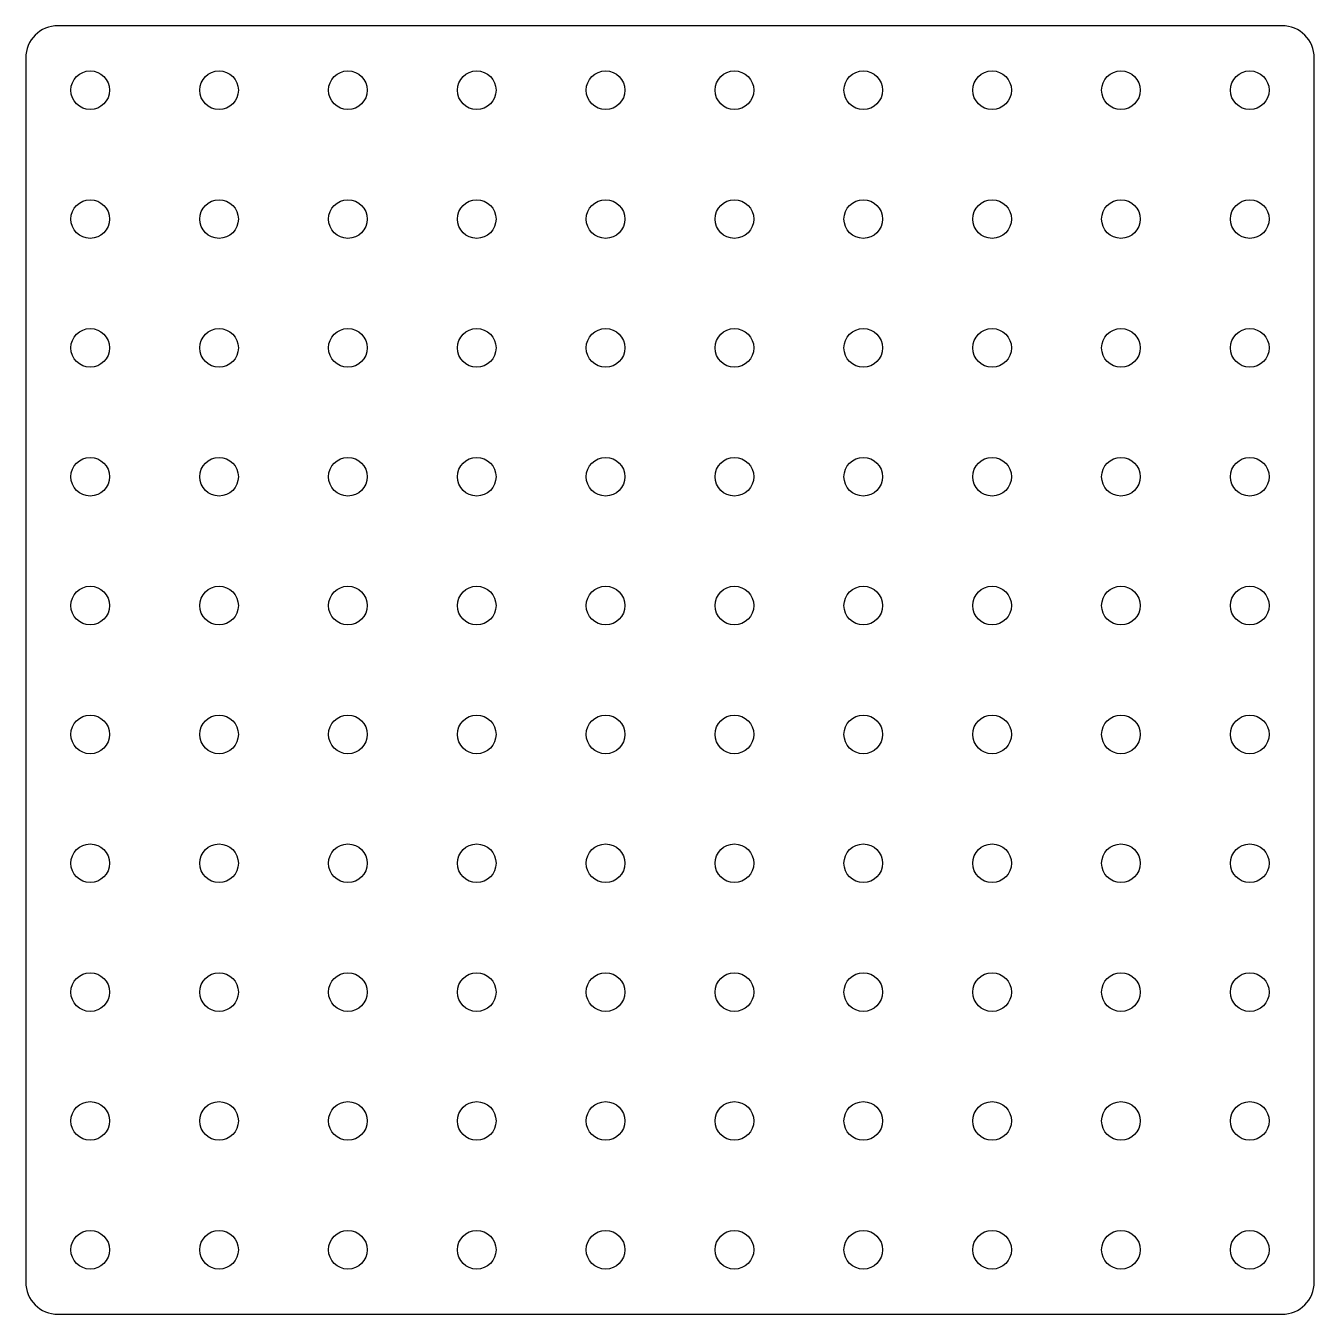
# Model space of a CAD drawing. Header units: millimetres. Extents: x 0 to 100, y 0 to 100.
import ezdxf

# ---------------------------------------------------------------- set-up
doc = ezdxf.new("R2010")
doc.units = ezdxf.units.MM
doc.layers.add('Shape2DView', color=7, linetype='CONTINUOUS')

msp = doc.modelspace()

# ---------------------------------------------------------------- linework, layer by layer
at = {"layer": 'Shape2DView'}
for p, q in [((97.5, 100), (2.5, 100)), ((0, 97.5), (0, 2.5)), ((100, 2.5), (100, 97.5)), ((2.5, 0), (97.5, 0))]:
    msp.add_line(p, q, dxfattribs=at)
for centre in [(5, 95), (15, 95), (25, 95), (35, 95), (45, 95), (55, 95), (65, 95), (75, 95), (85, 95), (95, 95), (5, 85), (15, 85), (25, 85), (35, 85), (45, 85), (55, 85), (65, 85), (75, 85), (85, 85), (95, 85), (5, 75), (15, 75), (25, 75), (35, 75), (45, 75), (55, 75), (65, 75), (75, 75), (85, 75), (95, 75), (5, 65), (15, 65), (25, 65), (35, 65), (45, 65), (55, 65), (65, 65), (75, 65), (85, 65), (95, 65), (5, 55), (15, 55), (25, 55), (35, 55), (45, 55), (55, 55), (65, 55), (75, 55), (85, 55), (95, 55), (5, 45), (15, 45), (25, 45), (35, 45), (45, 45), (55, 45), (65, 45), (75, 45), (85, 45), (95, 45), (5, 35), (15, 35), (25, 35), (35, 35), (45, 35), (55, 35), (65, 35), (75, 35), (85, 35), (95, 35), (5, 25), (15, 25), (25, 25), (35, 25), (45, 25), (55, 25), (65, 25), (75, 25), (85, 25), (95, 25), (5, 15), (15, 15), (25, 15), (35, 15), (45, 15), (55, 15), (65, 15), (75, 15), (85, 15), (95, 15), (5, 5), (15, 5), (25, 5), (35, 5), (45, 5), (55, 5), (65, 5), (75, 5), (85, 5), (95, 5)]:
    msp.add_circle(centre, 1.5, dxfattribs=at)
for centre, start, end in [((2.5, 97.5), 90, 180), ((97.5, 97.5), 0, 90), ((2.5, 2.5), -180, -90), ((97.5, 2.5), -90, 0)]:
    msp.add_arc(centre, 2.5, start, end, dxfattribs=at)

doc.saveas('drawing.dxf')
